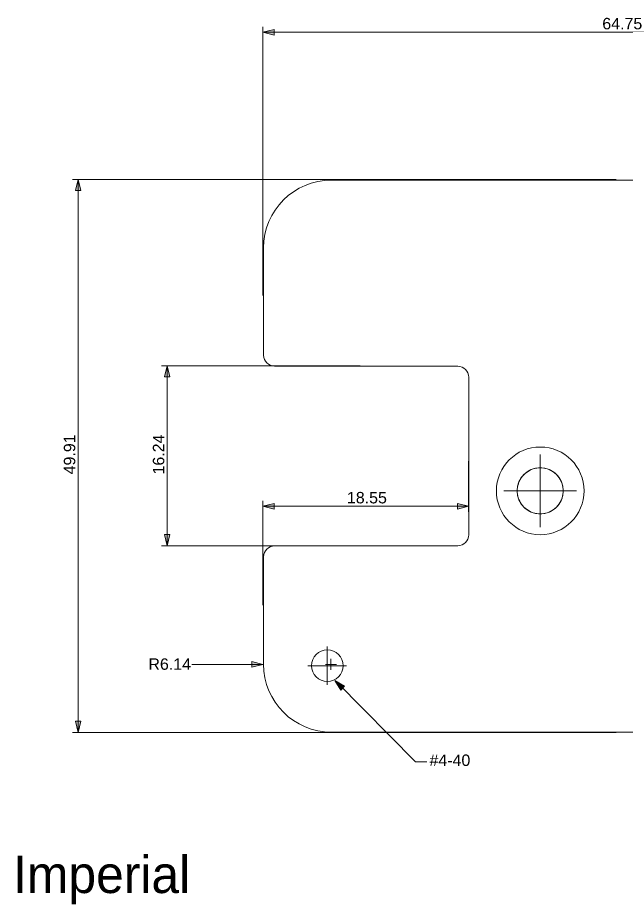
# Model space of a CAD drawing. Header units: inches. Extents: x -7.8 to 10.9, y -9.3 to 8.2.
# Drawn here: x -3.424 to -1.262, y -0.164 to 2.986 of the extents above; entities that cross this region are included whole.
import ezdxf

# ---------------------------------------------------------------- set-up
doc = ezdxf.new("R2010")
doc.units = ezdxf.units.IN
doc.header["$MEASUREMENT"] = 0
for name, color, linetype in [('$DDT_AUDIT_GENERATED_(989)', 7, 'Continuous'), ('Backplate B', 7, 'Continuous'), ('Layer 03', 7, 'Continuous')]:
    doc.layers.add(name, color=color, linetype=linetype)

# ---------------------------------------------------------------- blocks, each defined once
blk = doc.blocks.new('block 21')
at = {"layer": 'Layer 03', "color": 5, "true_color": 0x0000ff, "insert": (-1.3475, 2.9438), "char_height": 0.040611, "attachment_point": 7}
blk.add_mtext('\\fArial|b0|i0|c0|p34;\\W1;64.75', dxfattribs=at)
blk = doc.blocks.new('block 20')
at = {"layer": 'Layer 03', "true_color": 0x0000ff}
h = blk.add_hatch(color=5, dxfattribs=at)
h.dxf.hatch_style = 2
h.paths.add_polyline_path([(-2.5531, 2.934), (-2.5137, 2.9241), (-2.5137, 2.9438)])
at = {"layer": 'Layer 03', "color": 5, "lineweight": 5, "true_color": 0x0000ff}
for points in [[(-2.5531, 1.9987), (-2.5531, 2.9536)], [(-2.5531, 2.934), (-0.0039, 2.934)]]:
    blk.add_lwpolyline(points, dxfattribs=at)
at = {"layer": 'Layer 03', "lineweight": 0}
blk.add_lwpolyline([(-2.5531, 2.934), (-2.5137, 2.9241), (-2.5137, 2.9438), (-2.5531, 2.934)], dxfattribs=at)
at = {"layer": 'Layer 03'}
blk.add_blockref('block 21', (0, 0), dxfattribs=at)
blk = doc.blocks.new('block 23')
at = {"layer": 'Layer 03', "color": 5, "true_color": 0x0000ff, "insert": (-2.9599, 0.6681), "char_height": 0.040611, "attachment_point": 7}
blk.add_mtext('\\fArial|b0|i0|c0|p34;\\W1;R6.14', dxfattribs=at)
blk = doc.blocks.new('block 22')
at = {"layer": 'Layer 03', "true_color": 0x0000ff}
h = blk.add_hatch(color=5, dxfattribs=at)
h.dxf.hatch_style = 2
h.paths.add_polyline_path([(-2.5531, 0.6878), (-2.5925, 0.6977), (-2.5925, 0.678)])
at = {"layer": 'Layer 03', "lineweight": 0}
blk.add_lwpolyline([(-2.5531, 0.6878), (-2.5925, 0.6977), (-2.5925, 0.678), (-2.5531, 0.6878)], dxfattribs=at)
at = {"layer": 'Layer 03', "color": 5, "lineweight": 5, "true_color": 0x0000ff}
for points in [[(-2.3116, 0.6682), (-2.3116, 0.7075)], [(-2.766, 0.6878), (-2.8054, 0.6878)], [(-2.5531, 0.6878), (-2.766, 0.6878)], [(-2.3312, 0.6878), (-2.2919, 0.6878)]]:
    blk.add_lwpolyline(points, dxfattribs=at)
at = {"layer": 'Layer 03'}
blk.add_blockref('block 23', (0, 0), dxfattribs=at)
blk = doc.blocks.new('block 25')
at = {"layer": 'Layer 03', "color": 5, "true_color": 0x0000ff, "insert": (-2.2547, 1.2595), "char_height": 0.040611, "attachment_point": 7}
blk.add_mtext('\\fArial|b0|i0|c0|p34;\\W1;18.55', dxfattribs=at)
blk = doc.blocks.new('block 24')
at = {"layer": 'Layer 03', "true_color": 0x0000ff}
h = blk.add_hatch(color=5, dxfattribs=at)
h.dxf.hatch_style = 2
h.paths.add_polyline_path([(-2.5531, 1.2497), (-2.5137, 1.2398), (-2.5137, 1.2595)])
h = blk.add_hatch(color=5, dxfattribs=at)
h.dxf.hatch_style = 2
h.paths.add_polyline_path([(-1.8226, 1.2497), (-1.862, 1.2595), (-1.862, 1.2398)])
at = {"layer": 'Layer 03', "color": 5, "lineweight": 5, "true_color": 0x0000ff}
for points in [[(-1.8226, 1.4096), (-1.8226, 1.23)], [(-2.5531, 0.8987), (-2.5531, 1.2693)], [(-2.5531, 1.2497), (-1.8226, 1.2497)]]:
    blk.add_lwpolyline(points, dxfattribs=at)
at = {"layer": 'Layer 03', "lineweight": 0}
for points in [[(-2.5531, 1.2497), (-2.5137, 1.2398), (-2.5137, 1.2595), (-2.5531, 1.2497)], [(-1.8226, 1.2497), (-1.862, 1.2595), (-1.862, 1.2398), (-1.8226, 1.2497)]]:
    blk.add_lwpolyline(points, dxfattribs=at)
at = {"layer": 'Layer 03'}
blk.add_blockref('block 25', (0, 0), dxfattribs=at)
blk = doc.blocks.new('block 27')
at = {"layer": 'Layer 03', "color": 5, "true_color": 0x0000ff, "insert": (-2.9029, 1.3627), "char_height": 0.040611, "attachment_point": 7, "rotation": 90}
blk.add_mtext('\\fArial|b0|i0|c0|p34;\\W1;16.24', dxfattribs=at)
blk = doc.blocks.new('block 26')
at = {"layer": 'Layer 03', "true_color": 0x0000ff}
h = blk.add_hatch(color=5, dxfattribs=at)
h.dxf.hatch_style = 2
h.paths.add_polyline_path([(-2.8931, 1.749), (-2.903, 1.7096), (-2.8833, 1.7096)])
h = blk.add_hatch(color=5, dxfattribs=at)
h.dxf.hatch_style = 2
h.paths.add_polyline_path([(-2.8931, 1.1096), (-2.8833, 1.149), (-2.903, 1.149)])
at = {"layer": 'Layer 03', "color": 5, "lineweight": 5, "true_color": 0x0000ff}
for points in [[(-2.2075, 1.749), (-2.9128, 1.749)], [(-2.8931, 1.1096), (-2.8931, 1.749)], [(-2.2075, 1.1096), (-2.9128, 1.1096)]]:
    blk.add_lwpolyline(points, dxfattribs=at)
at = {"layer": 'Layer 03', "lineweight": 0}
for points in [[(-2.8931, 1.749), (-2.903, 1.7096), (-2.8833, 1.7096), (-2.8931, 1.749)], [(-2.8931, 1.1096), (-2.8833, 1.149), (-2.903, 1.149), (-2.8931, 1.1096)]]:
    blk.add_lwpolyline(points, dxfattribs=at)
at = {"layer": 'Layer 03'}
blk.add_blockref('block 27', (0, 0), dxfattribs=at)
blk = doc.blocks.new('block 31')
at = {"layer": 'Layer 03', "color": 5, "true_color": 0x0000ff, "insert": (-3.2192, 1.3632), "char_height": 0.040611, "attachment_point": 7, "rotation": 90}
blk.add_mtext('\\fArial|b0|i0|c0|p34;\\W1;49.91', dxfattribs=at)
blk = doc.blocks.new('block 30')
at = {"layer": 'Layer 03', "true_color": 0x0000ff}
h = blk.add_hatch(color=5, dxfattribs=at)
h.dxf.hatch_style = 2
h.paths.add_polyline_path([(-3.2094, 2.4113), (-3.2192, 2.3719), (-3.1996, 2.3719)])
h = blk.add_hatch(color=5, dxfattribs=at)
h.dxf.hatch_style = 2
h.paths.add_polyline_path([(-3.2094, 0.4463), (-3.1996, 0.4857), (-3.2192, 0.4857)])
at = {"layer": 'Layer 03', "color": 5, "lineweight": 5, "true_color": 0x0000ff}
for points in [[(-1.2982, 2.4113), (-3.2291, 2.4113)], [(-3.2094, 0.4463), (-3.2094, 2.4113)], [(-1.2982, 0.4463), (-3.2291, 0.4463)]]:
    blk.add_lwpolyline(points, dxfattribs=at)
at = {"layer": 'Layer 03', "lineweight": 0}
for points in [[(-3.2094, 2.4113), (-3.2192, 2.3719), (-3.1996, 2.3719), (-3.2094, 2.4113)], [(-3.2094, 0.4463), (-3.1996, 0.4857), (-3.2192, 0.4857), (-3.2094, 0.4463)]]:
    blk.add_lwpolyline(points, dxfattribs=at)
at = {"layer": 'Layer 03'}
blk.add_blockref('block 31', (0, 0), dxfattribs=at)
blk = doc.blocks.new('block 38')
at = {"layer": 'Layer 03', "true_color": 0x0000ff}
h = blk.add_hatch(color=5, dxfattribs=at)
h.dxf.hatch_style = 2
h.paths.add_polyline_path([(-2.2975, 0.6313), (-2.2768, 0.5964), (-2.2628, 0.6102)])
at = {"layer": 'Layer 03', "lineweight": 0}
blk.add_lwpolyline([(-2.2975, 0.6313), (-2.2768, 0.5964), (-2.2628, 0.6102), (-2.2975, 0.6313)], dxfattribs=at)
at = {"layer": 'Layer 03', "color": 5, "lineweight": 5, "true_color": 0x0000ff}
for points in [[(-2.2889, 0.6233), (-2.0106, 0.3421)], [(-2.0106, 0.3421), (-1.9713, 0.3421)]]:
    blk.add_lwpolyline(points, dxfattribs=at)
at = {"layer": 'Layer 03', "color": 5, "true_color": 0x0000ff, "insert": (-1.9614, 0.3266), "char_height": 0.040611, "attachment_point": 7}
blk.add_mtext('\\fArial|b0|i0|c0|p34;\\W1;#4-40', dxfattribs=at)
blk = doc.blocks.new('block 91')
at = {"layer": 'Backplate B', "color": 7, "lineweight": 9, "true_color": 0xffffff}
blk.add_open_spline([(-1.6499, 1.3046), (-1.6498, 1.3218), (-1.6442, 1.3391), (-1.6341, 1.353), (-1.6239, 1.3669), (-1.6091, 1.3773), (-1.593, 1.3826), (-1.5768, 1.3878), (-1.5593, 1.3879), (-1.5431, 1.3826), (-1.5269, 1.3773), (-1.512, 1.3666), (-1.5018, 1.3527), (-1.4916, 1.3388), (-1.4861, 1.3218), (-1.4862, 1.3046), (-1.4862, 1.2874), (-1.4918, 1.2701), (-1.502, 1.2562), (-1.5122, 1.2423), (-1.527, 1.2319), (-1.5431, 1.2266), (-1.5593, 1.2214), (-1.5768, 1.2213), (-1.593, 1.2266), (-1.6092, 1.232), (-1.6241, 1.2426), (-1.6343, 1.2565), (-1.6445, 1.2704), (-1.6499, 1.2874), (-1.6499, 1.3046)], degree=3, knots=[0, 0, 0, 0, 1, 1, 1, 2, 2, 2, 3, 3, 3, 4, 4, 4, 5, 5, 5, 6, 6, 6, 7, 7, 7, 8, 8, 8, 9, 9, 9, 10, 10, 10, 10], dxfattribs=at)
blk = doc.blocks.new('block 92')
at = {"layer": 'Backplate B', "color": 7, "lineweight": 9, "true_color": 0xffffff}
blk.add_lwpolyline([(-1.6499, 1.3046), (-1.6499, 1.3046)], dxfattribs=at)
blk = doc.blocks.new('block 93')
at = {"layer": 'Backplate B', "color": 7, "lineweight": 9, "true_color": 0xffffff}
blk.add_open_spline([(-1.6499, 1.3046), (-1.6498, 1.3218), (-1.6442, 1.3391), (-1.6341, 1.353), (-1.6239, 1.3669), (-1.6091, 1.3773), (-1.593, 1.3826), (-1.5768, 1.3878), (-1.5593, 1.3879), (-1.5431, 1.3826), (-1.5269, 1.3773), (-1.512, 1.3666), (-1.5018, 1.3527), (-1.4916, 1.3388), (-1.4861, 1.3218), (-1.4862, 1.3046), (-1.4862, 1.2874), (-1.4918, 1.2701), (-1.502, 1.2562), (-1.5122, 1.2423), (-1.527, 1.2319), (-1.5431, 1.2266), (-1.5593, 1.2214), (-1.5768, 1.2213), (-1.593, 1.2266), (-1.6092, 1.232), (-1.6241, 1.2426), (-1.6343, 1.2565), (-1.6445, 1.2704), (-1.6499, 1.2874), (-1.6499, 1.3046)], degree=3, knots=[0, 0, 0, 0, 1, 1, 1, 2, 2, 2, 3, 3, 3, 4, 4, 4, 5, 5, 5, 6, 6, 6, 7, 7, 7, 8, 8, 8, 9, 9, 9, 10, 10, 10, 10], dxfattribs=at)
blk = doc.blocks.new('block 94')
at = {"layer": 'Backplate B', "color": 7, "lineweight": 9, "true_color": 0xffffff}
blk.add_lwpolyline([(-1.4123, 1.3046), (-1.4123, 1.3046)], dxfattribs=at)
blk = doc.blocks.new('block 95')
at = {"layer": 'Backplate B', "color": 7, "lineweight": 9, "true_color": 0xffffff}
blk.add_open_spline([(-1.6499, 1.3046), (-1.6499, 1.2874), (-1.6445, 1.2704), (-1.6343, 1.2565), (-1.6241, 1.2426), (-1.6092, 1.232), (-1.593, 1.2266), (-1.5768, 1.2213), (-1.5593, 1.2214), (-1.5431, 1.2266), (-1.527, 1.2319), (-1.5122, 1.2423), (-1.502, 1.2562), (-1.4918, 1.2701), (-1.4862, 1.2874), (-1.4862, 1.3046), (-1.4861, 1.3218), (-1.4916, 1.3388), (-1.5018, 1.3527), (-1.512, 1.3666), (-1.5269, 1.3773), (-1.5431, 1.3826), (-1.5593, 1.3879), (-1.5768, 1.3878), (-1.593, 1.3826), (-1.6091, 1.3773), (-1.6239, 1.3669), (-1.6341, 1.353), (-1.6442, 1.3391), (-1.6498, 1.3218), (-1.6499, 1.3046)], degree=3, knots=[0, 0, 0, 0, 1, 1, 1, 2, 2, 2, 3, 3, 3, 4, 4, 4, 5, 5, 5, 6, 6, 6, 7, 7, 7, 8, 8, 8, 9, 9, 9, 10, 10, 10, 10], dxfattribs=at)
blk = doc.blocks.new('block 96')
at = {"layer": 'Backplate B', "color": 7, "lineweight": 9, "true_color": 0xffffff}
blk.add_lwpolyline([(-1.6499, 1.3046), (-1.6499, 1.3046)], dxfattribs=at)
blk = doc.blocks.new('block 97')
at = {"layer": 'Backplate B', "color": 7, "lineweight": 9, "true_color": 0xffffff}
blk.add_open_spline([(-1.6499, 1.3046), (-1.6498, 1.3218), (-1.6442, 1.3391), (-1.6341, 1.353), (-1.6239, 1.3669), (-1.6091, 1.3773), (-1.593, 1.3826), (-1.5768, 1.3878), (-1.5593, 1.3879), (-1.5431, 1.3826), (-1.5269, 1.3773), (-1.512, 1.3666), (-1.5018, 1.3527), (-1.4916, 1.3388), (-1.4861, 1.3218), (-1.4862, 1.3046), (-1.4862, 1.2874), (-1.4918, 1.2701), (-1.502, 1.2562), (-1.5122, 1.2423), (-1.527, 1.2319), (-1.5431, 1.2266), (-1.5593, 1.2214), (-1.5768, 1.2213), (-1.593, 1.2266), (-1.6092, 1.232), (-1.6241, 1.2426), (-1.6343, 1.2565), (-1.6445, 1.2704), (-1.6499, 1.2874), (-1.6499, 1.3046)], degree=3, knots=[0, 0, 0, 0, 1, 1, 1, 2, 2, 2, 3, 3, 3, 4, 4, 4, 5, 5, 5, 6, 6, 6, 7, 7, 7, 8, 8, 8, 9, 9, 9, 10, 10, 10, 10], dxfattribs=at)
blk = doc.blocks.new('block 98')
at = {"layer": 'Backplate B', "color": 7, "lineweight": 9, "true_color": 0xffffff}
blk.add_lwpolyline([(-1.6341, 1.353), (-1.6341, 1.353)], dxfattribs=at)
blk = doc.blocks.new('block 99')
at = {"layer": 'Backplate B', "color": 7, "lineweight": 9, "true_color": 0xffffff}
blk.add_lwpolyline([(-1.593, 1.3826), (-1.593, 1.3826)], dxfattribs=at)
blk = doc.blocks.new('block 100')
at = {"layer": 'Backplate B', "color": 7, "lineweight": 9, "true_color": 0xffffff}
blk.add_lwpolyline([(-1.5431, 1.3826), (-1.5431, 1.3826)], dxfattribs=at)
blk = doc.blocks.new('block 101')
at = {"layer": 'Backplate B', "color": 7, "lineweight": 9, "true_color": 0xffffff}
blk.add_lwpolyline([(-1.5018, 1.3527), (-1.5018, 1.3527)], dxfattribs=at)
blk = doc.blocks.new('block 102')
at = {"layer": 'Backplate B', "color": 7, "lineweight": 9, "true_color": 0xffffff}
blk.add_lwpolyline([(-1.4862, 1.3046), (-1.4862, 1.3046)], dxfattribs=at)
blk = doc.blocks.new('block 103')
at = {"layer": 'Backplate B', "color": 7, "lineweight": 9, "true_color": 0xffffff}
blk.add_lwpolyline([(-1.502, 1.2562), (-1.502, 1.2562)], dxfattribs=at)
blk = doc.blocks.new('block 104')
at = {"layer": 'Backplate B', "color": 7, "lineweight": 9, "true_color": 0xffffff}
blk.add_lwpolyline([(-1.5431, 1.2266), (-1.5431, 1.2266)], dxfattribs=at)
blk = doc.blocks.new('block 105')
at = {"layer": 'Backplate B', "color": 7, "lineweight": 9, "true_color": 0xffffff}
blk.add_lwpolyline([(-1.593, 1.2266), (-1.593, 1.2266)], dxfattribs=at)
blk = doc.blocks.new('block 106')
at = {"layer": 'Backplate B', "color": 7, "lineweight": 9, "true_color": 0xffffff}
blk.add_lwpolyline([(-1.6343, 1.2565), (-1.6343, 1.2565)], dxfattribs=at)
blk = doc.blocks.new('block 107')
at = {"layer": 'Backplate B', "color": 7, "lineweight": 9, "true_color": 0xffffff}
blk.add_lwpolyline([(-1.568, 1.4603), (-1.568, 1.4603)], dxfattribs=at)
blk = doc.blocks.new('block 108')
at = {"layer": 'Backplate B', "color": 7, "lineweight": 9, "true_color": 0xffffff}
blk.add_lwpolyline([(-1.7238, 1.3046), (-1.7238, 1.3046)], dxfattribs=at)
blk = doc.blocks.new('block 109')
at = {"layer": 'Backplate B', "color": 7, "lineweight": 9, "true_color": 0xffffff}
blk.add_lwpolyline([(-1.568, 1.1489), (-1.568, 1.1489)], dxfattribs=at)
blk = doc.blocks.new('block 110')
at = {"layer": 'Backplate B', "color": 7, "lineweight": 9, "true_color": 0xffffff}
blk.add_lwpolyline([(-1.6343, 1.2565), (-1.6343, 1.2565)], dxfattribs=at)
blk = doc.blocks.new('block 111')
at = {"layer": 'Backplate B', "color": 7, "lineweight": 9, "true_color": 0xffffff}
blk.add_lwpolyline([(-1.593, 1.2266), (-1.593, 1.2266)], dxfattribs=at)
blk = doc.blocks.new('block 112')
at = {"layer": 'Backplate B', "color": 7, "lineweight": 9, "true_color": 0xffffff}
blk.add_lwpolyline([(-1.5431, 1.2266), (-1.5431, 1.2266)], dxfattribs=at)
blk = doc.blocks.new('block 113')
at = {"layer": 'Backplate B', "color": 7, "lineweight": 9, "true_color": 0xffffff}
blk.add_lwpolyline([(-1.502, 1.2562), (-1.502, 1.2562)], dxfattribs=at)
blk = doc.blocks.new('block 114')
at = {"layer": 'Backplate B', "color": 7, "lineweight": 9, "true_color": 0xffffff}
blk.add_lwpolyline([(-1.4862, 1.3046), (-1.4862, 1.3046)], dxfattribs=at)
blk = doc.blocks.new('block 115')
at = {"layer": 'Backplate B', "color": 7, "lineweight": 9, "true_color": 0xffffff}
blk.add_lwpolyline([(-1.5018, 1.3527), (-1.5018, 1.3527)], dxfattribs=at)
blk = doc.blocks.new('block 116')
at = {"layer": 'Backplate B', "color": 7, "lineweight": 9, "true_color": 0xffffff}
blk.add_lwpolyline([(-1.5431, 1.3826), (-1.5431, 1.3826)], dxfattribs=at)
blk = doc.blocks.new('block 117')
at = {"layer": 'Backplate B', "color": 7, "lineweight": 9, "true_color": 0xffffff}
blk.add_lwpolyline([(-1.593, 1.3826), (-1.593, 1.3826)], dxfattribs=at)
blk = doc.blocks.new('block 118')
at = {"layer": 'Backplate B', "color": 7, "lineweight": 9, "true_color": 0xffffff}
blk.add_lwpolyline([(-1.6341, 1.353), (-1.6341, 1.353)], dxfattribs=at)
blk = doc.blocks.new('block 119')
at = {"layer": 'Backplate B', "color": 7, "lineweight": 9, "true_color": 0xffffff}
blk.add_lwpolyline([(-1.4862, 1.3046), (-1.6499, 1.3046)], dxfattribs=at)
blk = doc.blocks.new('block 120')
at = {"layer": 'Backplate B', "color": 7, "lineweight": 9, "true_color": 0xffffff}
blk.add_lwpolyline([(-1.568, 1.2227), (-1.568, 1.3865)], dxfattribs=at)
blk = doc.blocks.new('block 122')
at = {"layer": 'Backplate B', "color": 7, "lineweight": 9, "true_color": 0xffffff}
blk.add_open_spline([(-2.2685, 0.6833), (-2.2685, 0.7142), (-2.2936, 0.7392), (-2.3245, 0.7392), (-2.3553, 0.7392), (-2.3804, 0.7142), (-2.3804, 0.6833), (-2.3804, 0.6524), (-2.3553, 0.6274), (-2.3245, 0.6274), (-2.2936, 0.6274), (-2.2685, 0.6524), (-2.2685, 0.6833), (-2.2685, 0.6833), (-2.2685, 0.6833), (-2.2685, 0.6833)], degree=3, knots=[0, 0, 0, 0, 1, 1, 1, 2, 2, 2, 3, 3, 3, 4, 4, 4, 5, 5, 5, 5], dxfattribs=at)
blk = doc.blocks.new('block 123')
at = {"layer": 'Backplate B', "color": 7, "lineweight": 9, "true_color": 0xffffff}
blk.add_lwpolyline([(-2.3939, 0.6833), (-2.2562, 0.6833)], dxfattribs=at)
blk = doc.blocks.new('block 124')
at = {"layer": 'Backplate B', "color": 7, "lineweight": 9, "true_color": 0xffffff}
blk.add_lwpolyline([(-2.3245, 0.7515), (-2.3245, 0.6151)], dxfattribs=at)
blk = doc.blocks.new('block 128')
at = {"layer": 'Backplate B', "color": 7, "lineweight": 9, "true_color": 0xffffff}
blk.add_open_spline([(-1.4862, 1.3046), (-1.4862, 1.3498), (-1.5228, 1.3864), (-1.568, 1.3864), (-1.6132, 1.3864), (-1.6499, 1.3498), (-1.6499, 1.3046), (-1.6499, 1.2594), (-1.6132, 1.2227), (-1.568, 1.2227), (-1.5228, 1.2227), (-1.4862, 1.2594), (-1.4862, 1.3046), (-1.4862, 1.3046), (-1.4862, 1.3046), (-1.4862, 1.3046)], degree=3, knots=[0, 0, 0, 0, 1, 1, 1, 2, 2, 2, 3, 3, 3, 4, 4, 4, 5, 5, 5, 5], dxfattribs=at)
blk = doc.blocks.new('block 129')
at = {"layer": 'Backplate B', "color": 7, "lineweight": 9, "true_color": 0xffffff}
blk.add_open_spline([(-1.4862, 1.3046), (-1.4862, 1.3498), (-1.5228, 1.3864), (-1.568, 1.3864), (-1.6132, 1.3864), (-1.6499, 1.3498), (-1.6499, 1.3046), (-1.6499, 1.2594), (-1.6132, 1.2227), (-1.568, 1.2227), (-1.5228, 1.2227), (-1.4862, 1.2594), (-1.4862, 1.3046), (-1.4862, 1.3046), (-1.4862, 1.3046), (-1.4862, 1.3046)], degree=3, knots=[0, 0, 0, 0, 1, 1, 1, 2, 2, 2, 3, 3, 3, 4, 4, 4, 5, 5, 5, 5], dxfattribs=at)
blk = doc.blocks.new('block 141')
at = {"layer": 'Backplate B', "color": 7, "lineweight": 18, "true_color": 0xffffff}
blk.add_lwpolyline([(-0.2472, 0.4472), (-2.3097, 0.4472)], dxfattribs=at)
blk = doc.blocks.new('block 142')
at = {"layer": 'Backplate B', "color": 7, "lineweight": 18, "true_color": 0xffffff}
blk.add_open_spline([(-2.5508, 0.6883), (-2.5508, 0.5551), (-2.4429, 0.4472), (-2.3097, 0.4472)], degree=3, dxfattribs=at)
blk = doc.blocks.new('block 143')
at = {"layer": 'Backplate B', "color": 7, "lineweight": 18, "true_color": 0xffffff}
blk.add_lwpolyline([(-2.5508, 0.6883), (-2.5508, 1.07)], dxfattribs=at)
blk = doc.blocks.new('block 144')
at = {"layer": 'Backplate B', "color": 7, "lineweight": 18, "true_color": 0xffffff}
blk.add_open_spline([(-2.5115, 1.1093), (-2.5332, 1.1093), (-2.5508, 1.0917), (-2.5508, 1.07)], degree=3, dxfattribs=at)
blk = doc.blocks.new('block 145')
at = {"layer": 'Backplate B', "color": 7, "lineweight": 18, "true_color": 0xffffff}
blk.add_lwpolyline([(-2.5115, 1.1093), (-1.861, 1.1093)], dxfattribs=at)
blk = doc.blocks.new('block 146')
at = {"layer": 'Backplate B', "color": 7, "lineweight": 18, "true_color": 0xffffff}
blk.add_open_spline([(-1.861, 1.1093), (-1.8393, 1.1093), (-1.8217, 1.1269), (-1.8217, 1.1486)], degree=3, dxfattribs=at)
blk = doc.blocks.new('block 147')
at = {"layer": 'Backplate B', "color": 7, "lineweight": 18, "true_color": 0xffffff}
blk.add_lwpolyline([(-1.8217, 1.1486), (-1.8217, 1.7082)], dxfattribs=at)
blk = doc.blocks.new('block 148')
at = {"layer": 'Backplate B', "color": 7, "lineweight": 18, "true_color": 0xffffff}
blk.add_open_spline([(-1.8217, 1.7082), (-1.8217, 1.7299), (-1.8393, 1.7475), (-1.861, 1.7475)], degree=3, dxfattribs=at)
blk = doc.blocks.new('block 149')
at = {"layer": 'Backplate B', "color": 7, "lineweight": 18, "true_color": 0xffffff}
blk.add_lwpolyline([(-1.861, 1.7475), (-2.5115, 1.7475)], dxfattribs=at)
blk = doc.blocks.new('block 150')
at = {"layer": 'Backplate B', "color": 7, "lineweight": 18, "true_color": 0xffffff}
blk.add_open_spline([(-2.5508, 1.7868), (-2.5508, 1.7651), (-2.5332, 1.7475), (-2.5115, 1.7475)], degree=3, dxfattribs=at)
blk = doc.blocks.new('block 151')
at = {"layer": 'Backplate B', "color": 7, "lineweight": 18, "true_color": 0xffffff}
blk.add_lwpolyline([(-2.5508, 1.7868), (-2.5508, 2.1675)], dxfattribs=at)
blk = doc.blocks.new('block 152')
at = {"layer": 'Backplate B', "color": 7, "lineweight": 18, "true_color": 0xffffff}
blk.add_open_spline([(-2.3097, 2.4086), (-2.4429, 2.4086), (-2.5508, 2.3007), (-2.5508, 2.1675)], degree=3, dxfattribs=at)
blk = doc.blocks.new('block 153')
at = {"layer": 'Backplate B', "color": 7, "lineweight": 18, "true_color": 0xffffff}
blk.add_lwpolyline([(-2.3097, 2.4086), (-0.2472, 2.4086)], dxfattribs=at)
blk = doc.blocks.new('block 155')
at = {"layer": 'Backplate B', "color": 7, "lineweight": 9, "true_color": 0xffffff}
blk.add_lwpolyline([(-1.568, 1.1754), (-1.568, 1.4338)], dxfattribs=at)
blk = doc.blocks.new('block 158')
at = {"layer": 'Backplate B', "color": 7, "lineweight": 9, "true_color": 0xffffff}
blk.add_lwpolyline([(-1.4389, 1.3046), (-1.6972, 1.3046)], dxfattribs=at)
blk = doc.blocks.new('block 159')
at = {"layer": 'Backplate B', "color": 7, "lineweight": 9, "true_color": 0xffffff}
blk.add_open_spline([(-1.4123, 1.3046), (-1.4123, 1.3906), (-1.482, 1.4603), (-1.568, 1.4603), (-1.654, 1.4603), (-1.7238, 1.3906), (-1.7238, 1.3046), (-1.7238, 1.2186), (-1.654, 1.1489), (-1.568, 1.1489), (-1.482, 1.1489), (-1.4123, 1.2186), (-1.4123, 1.3046), (-1.4123, 1.3046), (-1.4123, 1.3046), (-1.4123, 1.3046)], degree=3, knots=[0, 0, 0, 0, 1, 1, 1, 2, 2, 2, 3, 3, 3, 4, 4, 4, 5, 5, 5, 5], dxfattribs=at)
blk = doc.blocks.new('block 40')
at = {"layer": 'Backplate B'}
for name in ['block 152', 'block 153', 'block 151', 'block 150', 'block 149', 'block 148', 'block 147', 'block 159', 'block 107', 'block 155', 'block 91', 'block 93', 'block 95', 'block 97', 'block 128', 'block 129', 'block 120', 'block 99', 'block 117', 'block 100', 'block 116', 'block 98', 'block 118', 'block 101', 'block 115', 'block 108', 'block 158', 'block 92', 'block 96', 'block 119', 'block 102', 'block 114', 'block 94', 'block 106', 'block 110', 'block 103', 'block 113', 'block 105', 'block 111', 'block 104', 'block 112', 'block 146', 'block 109', 'block 144', 'block 145', 'block 143', 'block 122', 'block 124', 'block 142', 'block 123', 'block 141']:
    blk.add_blockref(name, (0, 0), dxfattribs=at)

msp = doc.modelspace()

# ---------------------------------------------------------------- block references
at = {"layer": 'Backplate B'}
msp.add_blockref('block 40', (0, 0), dxfattribs=at)
at = {"layer": 'Layer 03'}
for name in ['block 20', 'block 30', 'block 26', 'block 24', 'block 22', 'block 38']:
    msp.add_blockref(name, (0, 0), dxfattribs=at)

# ---------------------------------------------------------------- texts
at = {"layer": '$DDT_AUDIT_GENERATED_(989)', "color": 7, "true_color": 0xffffff, "insert": (-3.4404, -0.1643), "char_height": 0.132222, "attachment_point": 7}
msp.add_mtext('\\fMyriad Pro|b0|i0|c0|p34;\\W1;Imperial', dxfattribs=at)

doc.saveas('drawing.dxf')
